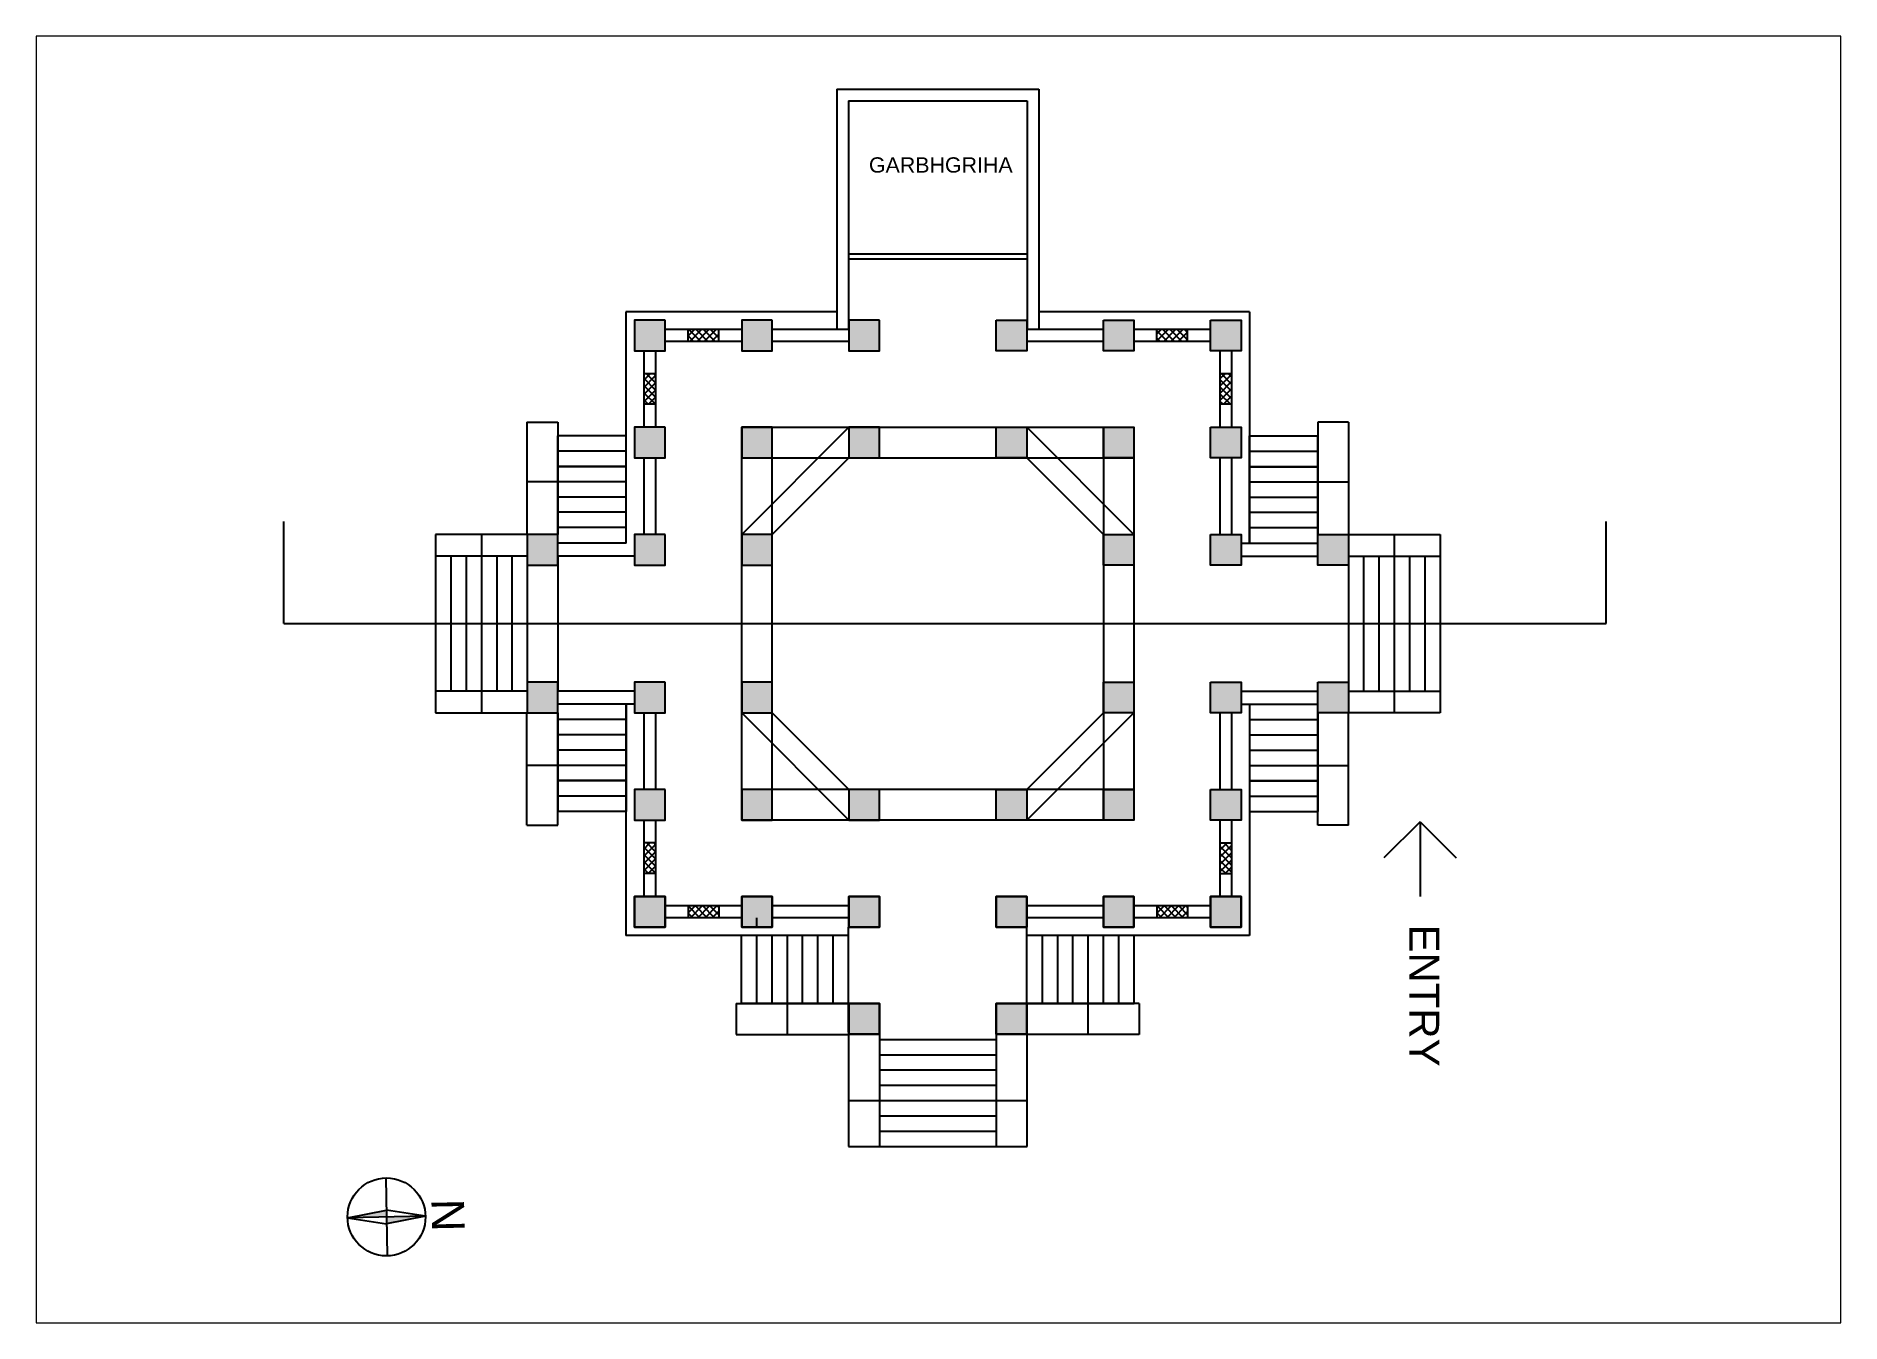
# Paper-space layout 'Layout1' of a CAD drawing. Header units: millimetres. Extents: x -23.7 to 47.1, y -17.1 to 33.4.
# The model-space entities are those that its viewports show. They can reach past a viewport. Long polylines and large blocks are cut down to what shows.
import ezdxf
from ezdxf.enums import TextEntityAlignment as Align

# ---------------------------------------------------------------- set-up
doc = ezdxf.new("R2010")
doc.units = ezdxf.units.MM
doc.header["$LTSCALE"] = 10
doc.header["$MEASUREMENT"] = 0
doc.linetypes.add('ACAD_ISO03W100', pattern=[30, 12, -18])
for name, color, linetype in [('inner gumbaj', 7, 'Continuous'), ('shikara', 7, 'Continuous'), ('squar', 7, 'Continuous')]:
    doc.layers.add(name, color=color, linetype=linetype)
doc.styles.get("Standard").update_dxf_attribs({"font": 'arial.ttf'})

# ---------------------------------------------------------------- blocks, each defined once
blk = doc.blocks.new('A$C11DA3242')
at = {"lineweight": -3}
h = blk.add_hatch(color=256, dxfattribs=at)
h.paths.add_polyline_path([(7641, 15283), (7641, 7641), (8981, 7641)])
h.paths.add_polyline_path([(7641, 0), (7641, 7641), (6301, 7641)])
for p, q in [((7641, 15283), (6301, 7641)), ((7641, 15283), (7641, 0)), ((7641, 15283), (8981, 7641)), ((0, 7641), (15283, 7641)), ((7641, 0), (6301, 7641)), ((7641, 0), (8981, 7641))]:
    blk.add_line(p, q, dxfattribs=at)
blk.add_circle((7641, 7641), 7641, dxfattribs=at)
blk.add_text('N', height=6397, dxfattribs=at).set_placement((4329, 16514), (10783, 16514), align=Align.ALIGNED)

msp = doc.modelspace()

# ---------------------------------------------------------------- hatches: boundary and pattern name
at = {"ltscale": 10}
h = msp.add_hatch(color=256, dxfattribs=at)
h.dxf.hatch_style = 1
h.paths.add_polyline_path([(309688, 95035), (309688, 95635), (309088, 95635), (309088, 95035)])
h.paths.add_polyline_path([(309688, 92135), (309688, 92735), (309088, 92735), (309088, 92135)])
h.paths.add_polyline_path([(307585, 92135), (307585, 92735), (306985, 92735), (306985, 92135)])
h.paths.add_polyline_path([(307585, 95035), (307585, 95635), (306985, 95635), (306985, 95035)])
h.paths.add_polyline_path([(307585, 97135), (307585, 97735), (306985, 97735), (306985, 97135)])
h.paths.add_polyline_path([(307585, 99235), (307585, 99835), (306985, 99835), (306985, 99235)])
h.paths.add_polyline_path([(305485, 99235), (305485, 99835), (304885, 99835), (304885, 99235)])
h.paths.add_polyline_path([(303385, 99235), (303385, 99835), (302785, 99835), (302785, 99235)])
h.paths.add_polyline_path([(300495, 99235), (300495, 99835), (299895, 99835), (299895, 99235)])
h.paths.add_polyline_path([(298395, 99235), (298395, 99835), (297795, 99835), (297795, 99235)])
h.paths.add_polyline_path([(296295, 99235), (296295, 99835), (295695, 99835), (295695, 99235)])
h.paths.add_polyline_path([(296295, 97135), (296295, 97735), (295695, 97735), (295695, 97135)])
h.paths.add_polyline_path([(296295, 95035), (296295, 95635), (295695, 95635), (295695, 95035)])
h.paths.add_polyline_path([(294192, 95035), (294192, 95635), (293592, 95635), (293592, 95035)])
h.paths.add_polyline_path([(294192, 92135), (294192, 92735), (293592, 92735), (293592, 92135)])
h.paths.add_polyline_path([(296295, 92135), (296295, 92735), (295695, 92735), (295695, 92135)])
h.paths.add_polyline_path([(296295, 90035), (296295, 90635), (295695, 90635), (295695, 90035)])
h.paths.add_polyline_path([(296295, 87935), (296295, 88535), (295695, 88535), (295695, 87935)])
h.paths.add_polyline_path([(298395, 87935), (298395, 88535), (297795, 88535), (297795, 87935)])
h.paths.add_polyline_path([(300495, 87935), (300495, 88535), (299895, 88535), (299895, 87935)])
h.paths.add_polyline_path([(300495, 85835), (300495, 86435), (299895, 86435), (299895, 85835)])
h.paths.add_polyline_path([(303385, 85835), (303385, 86435), (302785, 86435), (302785, 85835)])
h.paths.add_polyline_path([(303385, 87935), (303385, 88535), (302785, 88535), (302785, 87935)])
h.paths.add_polyline_path([(305485, 87935), (305485, 88535), (304885, 88535), (304885, 87935)])
h.paths.add_polyline_path([(307585, 87935), (307585, 88535), (306985, 88535), (306985, 87935)])
h.paths.add_polyline_path([(307585, 90035), (307585, 90635), (306985, 90635), (306985, 90035)])
h.paths.add_polyline_path([(305485, 90035), (305485, 90635), (304885, 90635), (304885, 90035)])
h.paths.add_polyline_path([(305485, 92135), (305485, 92735), (304885, 92735), (304885, 92135)])
h.paths.add_polyline_path([(305485, 95035), (305485, 95635), (304885, 95635), (304885, 95035)])
h.paths.add_polyline_path([(305485, 97135), (305485, 97735), (304885, 97735), (304885, 97135)])
h.paths.add_polyline_path([(303385, 97135), (303385, 97735), (302785, 97735), (302785, 97135)])
h.paths.add_polyline_path([(300495, 97135), (300495, 97735), (299895, 97735), (299895, 97135)])
h.paths.add_polyline_path([(298395, 97135), (298395, 97735), (297795, 97735), (297795, 97135)])
h.paths.add_polyline_path([(298395, 95035), (298395, 95635), (297795, 95635), (297795, 95035)])
h.paths.add_polyline_path([(298395, 92135), (298395, 92735), (297795, 92735), (297795, 92135)])
h.paths.add_polyline_path([(300495, 90035), (300495, 90635), (299895, 90635), (299895, 90035)])
h.paths.add_polyline_path([(298395, 90035), (298395, 90635), (297795, 90635), (297795, 90035)])
h.paths.add_polyline_path([(303385, 90035), (303385, 90635), (302785, 90635), (302785, 90035)])
h = msp.add_hatch(dxfattribs=at)
h.set_pattern_fill('ANSI37', color=256, scale=800)
h.set_pattern_definition([(45, (218184.3, 38926.64), (-70.71068, 70.71068), []), (135, (218184.3, 38926.64), (-70.71068, -70.71068), [])])
h.paths.add_polyline_path([(296745, 99650), (296745, 99420), (297345, 99420), (297345, 99650)])
h.paths.add_polyline_path([(295877, 98185), (296107, 98185), (296107, 98785), (295877, 98785)])
h.paths.add_polyline_path([(296107, 89585), (295877, 89585), (295877, 88985), (296107, 88985)])
h.paths.add_polyline_path([(297345, 88120), (297345, 88350), (296745, 88350), (296745, 88120)])
h.paths.add_polyline_path([(306535, 88120), (306535, 88350), (305935, 88350), (305935, 88120)])
h.paths.add_polyline_path([(307400, 89585), (307170, 89585), (307170, 88985), (307400, 88985)])
h = msp.add_hatch(dxfattribs=at)
h.set_pattern_fill('ANSI37', color=256, scale=800)
h.set_pattern_definition([(45, (222665.62, 38926.64), (-70.71068, 70.71068), []), (135, (222665.62, 38926.64), (-70.71068, -70.71068), [])])
h.paths.add_polyline_path([(306535, 99420), (306535, 99650), (305935, 99650), (305935, 99420)])
h.paths.add_polyline_path([(307400, 98785), (307170, 98785), (307170, 98185), (307400, 98185)])

# ---------------------------------------------------------------- linework, layer by layer
for p, q in [((299660, 104365), (303620, 104365)), ((299660, 104365), (299660, 99650)), ((299890, 104135), (303390, 104135)), ((299890, 104135), (299890, 99650)), ((303390, 104135), (303390, 99650)), ((303620, 104365), (303620, 99650)), ((299890, 101135), (303390, 101135)), ((299890, 101035), (303390, 101035)), ((295527, 100000), (295527, 95462)), ((299660, 100000), (295527, 100000)), ((299660, 100000), (298395, 100000)), ((307750, 100000), (303620, 100000)), ((307750, 100000), (305485, 100000)), ((307750, 100000), (307750, 97735)), ((307750, 100000), (307750, 95462)), ((297795, 99650), (296295, 99650)), ((297795, 99420), (296295, 99420)), ((296745, 99420), (296745, 99650)), ((297345, 99420), (297345, 99650)), ((299895, 99650), (298395, 99650)), ((299895, 99420), (298395, 99420)), ((304885, 99650), (303385, 99650)), ((304885, 99420), (303385, 99420)), ((306985, 99650), (305485, 99650)), ((306985, 99420), (305485, 99420)), ((305935, 99420), (305935, 99650)), ((306535, 99420), (306535, 99650)), ((295877, 99235), (295877, 97735)), ((296107, 99235), (296107, 97735)), ((307170, 99235), (307170, 97735)), ((307400, 99235), (307400, 97735)), ((296107, 98785), (295877, 98785)), ((307400, 98785), (307170, 98785)), ((296107, 98185), (295877, 98185)), ((307400, 98185), (307170, 98185)), ((294192, 97835), (294192, 95635)), ((309088, 97835), (309088, 95635)), ((295530, 97568), (294192, 97568)), ((307750, 97568), (309088, 97568)), ((295530, 97268), (294195, 97268)), ((295530, 96968), (294195, 96968)), ((295527, 97135), (295527, 95635)), ((295877, 97135), (295877, 95635)), ((296107, 97135), (296107, 95635)), ((307170, 97135), (307170, 95635)), ((307400, 97135), (307400, 95635)), ((307750, 97268), (309085, 97268)), ((307750, 97135), (307750, 95635)), ((307750, 96968), (309085, 96968)), ((295530, 96668), (293586, 96668)), ((295530, 96668), (294195, 96668)), ((307750, 96668), (309085, 96668)), ((307750, 96668), (309693, 96668)), ((295530, 96368), (294195, 96368)), ((307750, 96368), (309085, 96368)), ((295530, 96068), (294195, 96068)), ((307750, 96068), (309085, 96068)), ((293586, 95635), (291792, 95635)), ((295530, 95768), (294195, 95768)), ((307750, 95768), (309085, 95768)), ((309693, 95635), (311488, 95635)), ((291792, 92135), (293586, 92135)), ((291944, 92140), (291944, 92135)), ((294192, 89935), (294192, 92135)), ((295530, 92003), (294195, 92003)), ((295527, 92308), (295527, 87770)), ((295527, 92135), (295527, 90635)), ((295877, 92135), (295877, 90635)), ((296107, 92135), (296107, 90635)), ((307170, 92135), (307170, 90635)), ((307400, 92135), (307400, 90635)), ((307750, 92308), (307750, 87770)), ((307750, 92003), (309085, 92003)), ((309088, 89935), (309088, 92135)), ((311488, 92135), (309693, 92135)), ((311335, 92140), (311335, 92135)), ((295530, 91703), (294195, 91703)), ((307750, 91703), (309085, 91703)), ((295530, 91403), (294195, 91403)), ((307750, 91403), (309085, 91403)), ((295530, 91103), (293586, 91103)), ((307750, 91103), (309085, 91103)), ((307750, 91103), (309693, 91103)), ((295530, 90803), (294195, 90803)), ((307750, 90803), (309085, 90803)), ((295530, 90503), (294195, 90503)), ((307750, 90503), (309085, 90503)), ((295530, 90203), (294192, 90203)), ((295527, 90035), (295527, 87770)), ((295877, 90035), (295877, 88535)), ((296107, 90035), (296107, 88535)), ((307170, 90035), (307170, 88535)), ((307400, 90035), (307400, 88535)), ((307750, 90203), (309088, 90203)), ((296107, 89585), (295877, 89585)), ((307170, 89585), (307400, 89585)), ((296107, 88985), (295877, 88985)), ((307170, 88985), (307400, 88985)), ((297795, 88350), (296295, 88350)), ((297795, 88120), (296295, 88120)), ((296745, 88350), (296745, 88120)), ((297345, 88350), (297345, 88120)), ((298090, 87935), (298090, 88120)), ((298390, 87935), (298390, 88120)), ((299895, 88350), (298395, 88350)), ((299895, 88120), (298395, 88120)), ((304885, 88350), (303385, 88350)), ((304885, 88120), (303385, 88120)), ((306985, 88350), (305485, 88350)), ((306985, 88120), (305485, 88120)), ((305935, 88350), (305935, 88120)), ((306535, 88350), (306535, 88120)), ((299890, 87770), (295527, 87770)), ((297795, 87770), (295527, 87770)), ((297790, 86435), (297790, 87770)), ((298090, 86435), (298090, 87770)), ((298390, 86435), (298390, 87770)), ((298690, 85830), (298690, 87770)), ((298990, 86435), (298990, 87770)), ((299290, 86435), (299290, 87770)), ((299590, 86435), (299590, 87770)), ((307750, 87770), (303390, 87770)), ((303690, 86435), (303690, 87770)), ((303990, 86435), (303990, 87770)), ((304290, 86435), (304290, 87770)), ((304590, 86435), (304590, 87770)), ((304590, 85830), (304590, 87770)), ((304890, 86435), (304890, 87770)), ((305190, 86435), (305190, 87770)), ((305490, 86435), (305490, 87770)), ((297690, 85830), (299890, 85830)), ((299890, 85878), (299890, 83635)), ((300495, 85735), (302785, 85735)), ((303390, 83635), (303390, 85878)), ((305590, 85830), (303390, 85830)), ((300495, 85435), (302785, 85435)), ((300495, 85135), (302785, 85135)), ((300495, 84835), (302785, 84835)), ((299890, 84535), (303390, 84535)), ((299890, 84235), (299895, 84235)), ((300495, 84535), (302785, 84535)), ((300495, 84235), (302785, 84235)), ((303385, 84235), (303390, 84235)), ((299890, 83935), (299895, 83935)), ((300495, 83935), (302785, 83935)), ((303385, 83935), (303390, 83935)), ((299890, 83635), (303390, 83635))]:
    msp.add_line(p, q)
for p, q in [((293586, 97835), (293586, 95635)), ((293586, 97835), (294192, 97835)), ((309693, 97835), (309088, 97835)), ((309693, 97835), (309693, 95635)), ((294192, 95635), (294192, 97568)), ((295530, 95462), (295530, 97568)), ((307750, 95462), (307750, 97568)), ((309088, 95635), (309088, 97568)), ((295530, 96962), (294195, 96962)), ((307750, 96962), (309085, 96962)), ((288819, 93885), (288819, 95885)), ((309088, 95635), (309088, 95985)), ((314742, 93885), (314742, 95885)), ((291792, 95635), (291792, 92135)), ((292692, 95635), (292692, 92135)), ((310588, 95635), (310588, 92135)), ((311488, 95635), (311488, 92135)), ((293592, 95208), (291792, 95208)), ((292092, 95208), (292092, 92562)), ((292392, 95208), (292392, 92562)), ((292992, 95208), (292992, 92562)), ((293292, 95208), (293292, 92562)), ((293592, 95208), (293592, 92562)), ((294192, 95208), (294192, 92562)), ((309688, 95208), (309688, 92562)), ((309688, 95208), (311488, 95208)), ((309688, 95208), (310038, 95208)), ((309688, 95208), (311488, 95208)), ((309988, 95208), (309988, 92562)), ((310288, 95208), (310288, 92562)), ((310888, 95208), (310888, 92562)), ((311188, 95208), (311188, 92562)), ((291792, 95035), (291792, 92735)), ((311488, 95035), (311488, 92735)), ((288819, 93885), (314742, 93885)), ((293592, 92562), (291792, 92562)), ((309688, 92562), (311488, 92562)), ((309688, 92562), (311488, 92562)), ((293586, 89935), (293586, 92135)), ((294192, 92135), (294192, 90203)), ((295530, 92308), (295530, 90203)), ((307750, 92308), (307750, 90203)), ((309088, 92135), (309088, 90203)), ((309693, 89935), (309693, 92135)), ((295530, 90808), (294195, 90808)), ((307750, 90808), (309085, 90808)), ((293586, 89935), (294192, 89935)), ((309693, 89935), (309088, 89935)), ((311093, 90003), (310386, 89296)), ((311093, 90003), (311093, 88538)), ((311093, 90003), (311800, 89296)), ((298395, 86435), (298395, 87770)), ((299890, 85878), (299890, 87935)), ((303385, 85835), (303385, 87935)), ((304885, 86435), (304885, 87770)), ((297690, 86435), (299890, 86435)), ((297690, 86435), (297690, 85830)), ((299895, 86435), (297790, 86435)), ((303385, 86435), (305490, 86435)), ((303385, 86435), (305490, 86435)), ((305590, 86435), (303390, 86435)), ((305590, 86435), (305590, 85830)), ((300495, 85835), (300495, 83635)), ((302785, 85835), (302785, 83635))]:
    msp.add_line(p, q, dxfattribs=at)
for points in [[(296295, 99835), (295695, 99835), (295695, 99235), (296295, 99235)], [(298395, 99835), (297795, 99835), (297795, 99235), (298395, 99235)], [(300495, 99835), (299895, 99835), (299895, 99235), (300495, 99235)], [(302785, 99835), (303385, 99835), (303385, 99235), (302785, 99235)], [(304885, 99835), (305485, 99835), (305485, 99235), (304885, 99235)], [(306985, 99835), (307585, 99835), (307585, 99235), (306985, 99235)], [(296295, 97735), (295695, 97735), (295695, 97135), (296295, 97135)], [(306985, 97735), (307585, 97735), (307585, 97135), (306985, 97135)], [(294192, 95635), (293592, 95635), (293592, 95035), (294192, 95035)], [(296295, 95635), (295695, 95635), (295695, 95035), (296295, 95035)], [(306985, 95635), (307585, 95635), (307585, 95035), (306985, 95035)], [(309088, 95635), (309688, 95635), (309688, 95035), (309088, 95035)], [(294192, 92735), (293592, 92735), (293592, 92135), (294192, 92135)], [(296295, 92735), (295695, 92735), (295695, 92135), (296295, 92135)], [(306985, 92735), (307585, 92735), (307585, 92135), (306985, 92135)], [(309088, 92735), (309688, 92735), (309688, 92135), (309088, 92135)], [(296295, 90635), (295695, 90635), (295695, 90035), (296295, 90035)], [(306985, 90635), (307585, 90635), (307585, 90035), (306985, 90035)], [(296295, 88535), (295695, 88535), (295695, 87935), (296295, 87935)], [(296295, 87935), (295695, 87935), (295695, 88535), (296295, 88535)], [(298395, 88535), (297795, 88535), (297795, 87935), (298395, 87935)], [(298395, 87935), (297795, 87935), (297795, 88535), (298395, 88535)], [(300495, 88535), (299895, 88535), (299895, 87935), (300495, 87935)], [(300495, 87935), (299895, 87935), (299895, 88535), (300495, 88535)], [(302785, 88535), (303385, 88535), (303385, 87935), (302785, 87935)], [(302785, 87935), (303385, 87935), (303385, 88535), (302785, 88535)], [(304885, 88535), (305485, 88535), (305485, 87935), (304885, 87935)], [(304885, 87935), (305485, 87935), (305485, 88535), (304885, 88535)], [(306985, 88535), (307585, 88535), (307585, 87935), (306985, 87935)], [(306985, 87935), (307585, 87935), (307585, 88535), (306985, 88535)], [(300495, 86435), (299895, 86435), (299895, 85835), (300495, 85835)], [(300495, 85835), (299895, 85835), (299895, 86435), (300495, 86435)], [(302785, 86435), (303385, 86435), (303385, 85835), (302785, 85835)], [(302785, 85835), (303385, 85835), (303385, 86435), (302785, 86435)]]:
    msp.add_lwpolyline(points, close=True)
at = {"layer": 'inner gumbaj', "linetype": 'ACAD_ISO03W100'}
for p, q in [((299895, 97735), (297795, 95635)), ((298395, 90035), (298395, 97735)), ((303385, 97735), (305485, 95635)), ((304885, 97735), (304885, 90035)), ((297795, 97135), (305485, 97135)), ((299895, 97135), (298395, 95635)), ((303385, 97135), (304885, 95635)), ((299895, 90035), (297795, 92135)), ((299895, 90635), (298395, 92135)), ((303385, 90635), (304885, 92135)), ((303385, 90035), (305485, 92135)), ((305485, 90635), (297795, 90635))]:
    msp.add_line(p, q, dxfattribs=at)
at = {"layer": 'inner gumbaj'}
for points in [[(298395, 97735), (297795, 97735), (297795, 97135), (298395, 97135)], [(300495, 97735), (299895, 97735), (299895, 97135), (300495, 97135)], [(302785, 97735), (303385, 97735), (303385, 97135), (302785, 97135)], [(304885, 97735), (305485, 97735), (305485, 97135), (304885, 97135)], [(298395, 95635), (297795, 95635), (297795, 95035), (298395, 95035)], [(304885, 95635), (305485, 95635), (305485, 95035), (304885, 95035)], [(298395, 92735), (297795, 92735), (297795, 92135), (298395, 92135)], [(304885, 92735), (305485, 92735), (305485, 92135), (304885, 92135)], [(298395, 90635), (297795, 90635), (297795, 90035), (298395, 90035)], [(300495, 90635), (299895, 90635), (299895, 90035), (300495, 90035)], [(302785, 90635), (303385, 90635), (303385, 90035), (302785, 90035)], [(304885, 90635), (305485, 90635), (305485, 90035), (304885, 90035)]]:
    msp.add_lwpolyline(points, close=True, dxfattribs=at)
at = {"layer": 'inner gumbaj', "linetype": 'ACAD_ISO03W100'}
msp.add_lwpolyline([(297795, 90035), (297795, 97735), (305485, 97735), (305485, 90035)], close=True, dxfattribs=at)
at = {"layer": 'squar', "ltscale": 10}
for p, q in [((295530, 95462), (294192, 95462)), ((295530, 95462), (294192, 95462)), ((295695, 95208), (294192, 95208)), ((295695, 95208), (294192, 95208)), ((307585, 95462), (309088, 95462)), ((307585, 95208), (309088, 95208)), ((295695, 92562), (294192, 92562)), ((295695, 92562), (294192, 92562)), ((307585, 92562), (309088, 92562)), ((295695, 92308), (294192, 92308)), ((295695, 92308), (294192, 92308)), ((295695, 92308), (294192, 92308)), ((307585, 92308), (309088, 92308)), ((307585, 92308), (309088, 92308))]:
    msp.add_line(p, q, dxfattribs=at)

# ---------------------------------------------------------------- block references
at = {"xscale": 0.1, "yscale": 0.1, "zscale": 0.1, "rotation": 271.1964256413612}
msp.add_blockref('A$C11DA3242', (290052, 83002), dxfattribs=at)

# ---------------------------------------------------------------- texts
at = {"insert": (300290, 103028), "char_height": 300, "attachment_point": 1}
msp.add_mtext_dynamic_manual_height_columns('GARBHGRIHA', width=2511.84, gutter_width=1, heights=[0], dxfattribs=at)
at = {"ltscale": 10, "insert": (311469, 87986), "char_height": 588.2, "attachment_point": 1, "rotation": 270}
msp.add_mtext_dynamic_manual_height_columns('ENTRY', width=1349.95, gutter_width=0.586, heights=[0], dxfattribs=at)

psp = doc.layouts.get("Layout1")

# ---------------------------------------------------------------- viewports
at = {"layer": 'shikara', "ltscale": 10, "view_target_point": (301653.162, 92790.096)}
psp.add_viewport(center=(11.717, 8.166), size=(70.761, 50.45634), view_center_point=(0, 0), view_height=25228.17202, dxfattribs=at)

doc.saveas('drawing.dxf')
